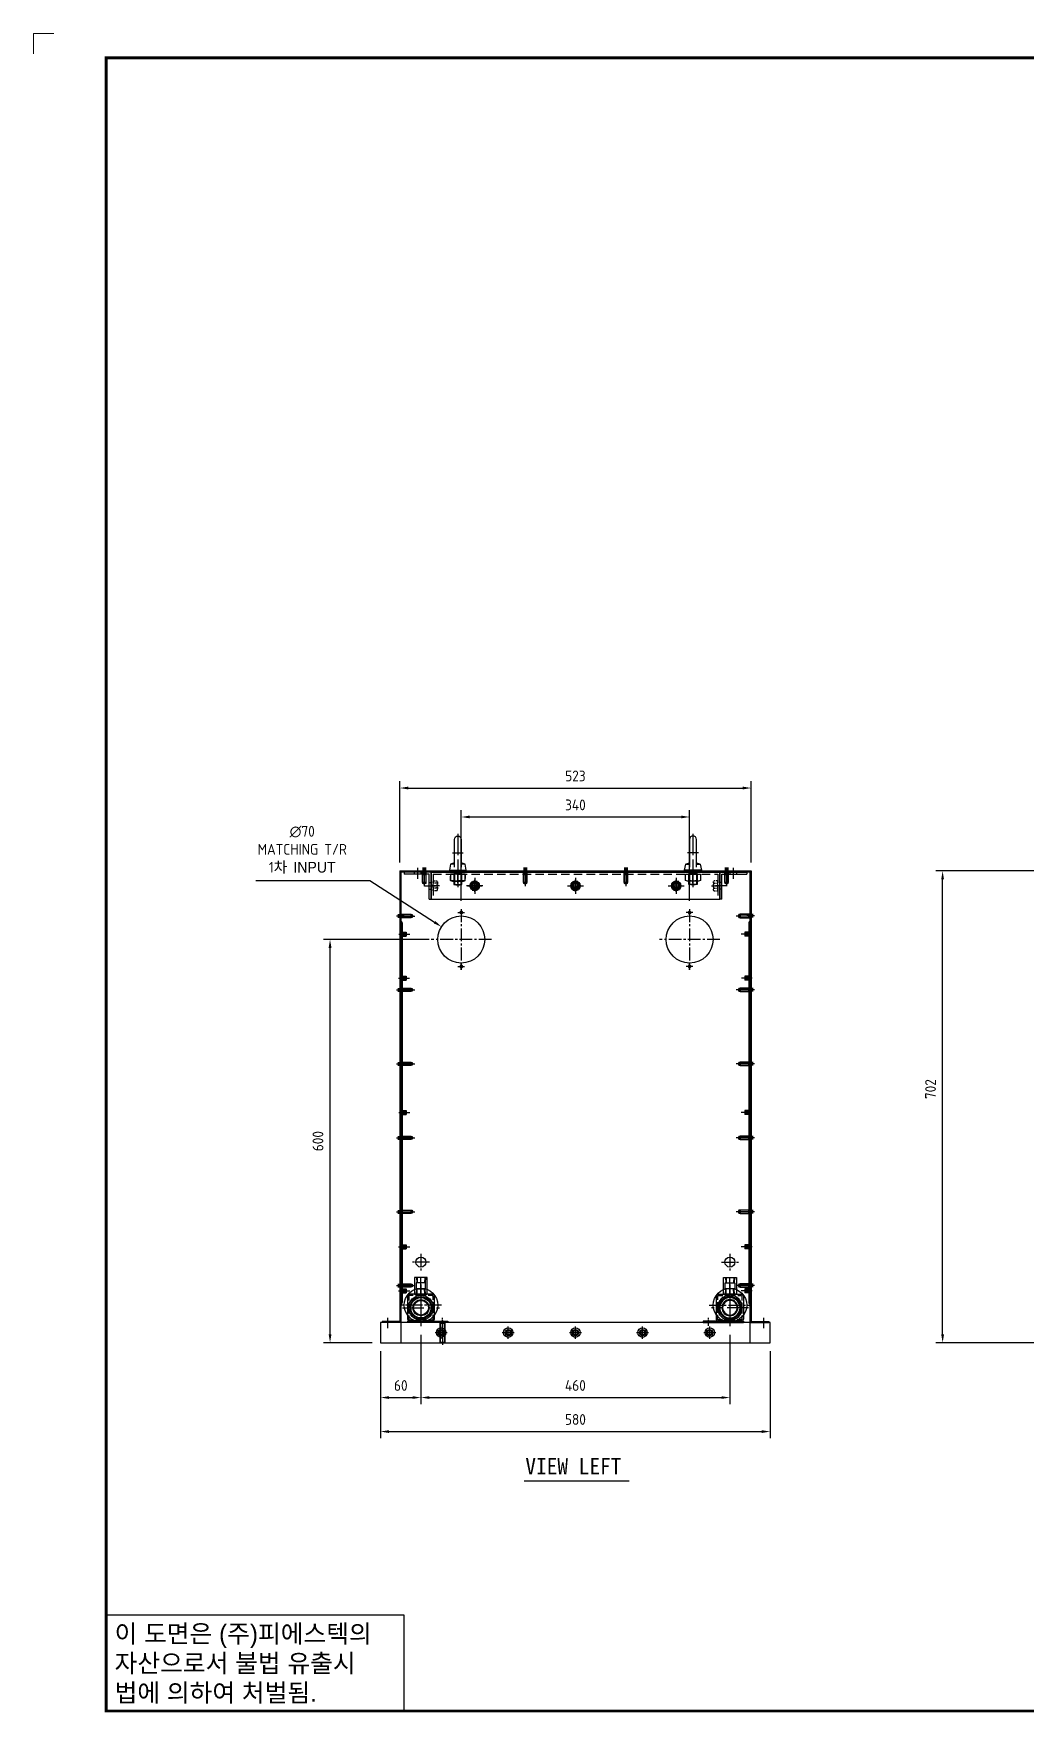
# Model space of a CAD drawing. Header units: millimetres. Extents: x 282 to 14566, y -4134 to 5341.
# Drawn here: x 1923 to 3400, y 2843 to 5341 of the extents above; entities that cross this region are included whole.
import ezdxf
from ezdxf.enums import TextEntityAlignment as Align

# ---------------------------------------------------------------- set-up
doc = ezdxf.new("R2010")
doc.units = ezdxf.units.MM
for name, pattern in [('CENTER', [50.8, 31.75, -6.35, 6.35, -6.35]), ('CENTER1', [10, 7, -1, 1, -1]), ('CENTER2', [28.575, 19.05, -3.175, 3.175, -3.175]), ('HIDDEN', [9.525, 6.35, -3.175]), ('HIDDEN2', [4.7625, 3.175, -1.5875]), ('HIDDENX2', [19.05, 12.7, -6.35])]:
    doc.linetypes.add(name, pattern=pattern)
for name, color, linetype in [('CEN', 1, 'CENTER'), ('CENTER', 1, 'CENTER'), ('FORMAT-1', 7, 'Continuous'), ('THIN', 3, 'Continuous')]:
    doc.layers.add(name, color=color, linetype=linetype)
doc.styles.add('h1', font='')
doc.styles.add('HAN', font='')
doc.styles.get("Standard").update_dxf_attribs({"font": 'ISOCP.SHX', "bigfont": 'WHGTXT.SHX'})
doc.styles.get('h1').set_extended_font_data('New Gulim')
doc.styles.get('HAN').set_extended_font_data('GulimChe')
doc.dimstyles.new('PS-5', dxfattribs={"dimscale": 5, "dimtxt": 3.2, "dimasz": 2.5, "dimexe": 2, "dimexo": 2.5, "dimgap": 2, "dimtad": 1, "dimtoh": 1, "dimrnd": 0.05, "dimzin": 12, "dimdsep": 46, "dimtxsty": 'Standard', "dimcen": 0, "dimclrt": 2, "dimazin": 3, "dimtfac": 1, "dimtofl": 0, "dimtmove": 0, "dimatfit": 3, "dimfxl": 0, "dimtolj": 1, "dimtzin": 0, "dimarcsym": 0})

# ---------------------------------------------------------------- blocks, each defined once
blk = doc.blocks.new('*D338')
at = {"color": 0, "lineweight": -2, "ltscale": 10}
for p, q in [((3503.1, 4094.6), (3266.3, 4094.6)), ((3276.3, 3405.1), (3276.3, 4082.1)), ((3502.1, 3392.6), (3266.3, 3392.6))]:
    blk.add_line(p, q, dxfattribs=at)
at = {"color": 0, "ltscale": 10}
for points in [[(3274.2, 4082.1), (3278.4, 4082.1), (3276.3, 4094.6)], [(3274.2, 3405.1), (3278.4, 3405.1), (3276.3, 3392.6)]]:
    blk.add_solid(points, dxfattribs=at)
at = {"layer": 'DEFPOINTS', "color": 0, "ltscale": 10}
for p in [(3276.3, 4094.6), (3515.6, 4094.6), (3514.6, 3392.6)]:
    blk.add_point(p, dxfattribs=at)
at = {"color": 2, "ltscale": 10, "insert": (3258.3, 3770), "char_height": 16, "attachment_point": 5, "rotation": 90}
blk.add_mtext('\\A1;702', dxfattribs=at)
blk = doc.blocks.new('*D339')
at = {"color": 0, "lineweight": -2, "ltscale": 10}
for p, q in [((2499.6, 3404.6), (2499.6, 3301)), ((2439.6, 3380.1), (2439.6, 3301)), ((2452.1, 3311), (2487.1, 3311))]:
    blk.add_line(p, q, dxfattribs=at)
at = {"color": 0, "ltscale": 10}
for points in [[(2452.1, 3313.1), (2452.1, 3309), (2439.6, 3311)], [(2487.1, 3313.1), (2487.1, 3309), (2499.6, 3311)]]:
    blk.add_solid(points, dxfattribs=at)
at = {"layer": 'DEFPOINTS', "color": 0, "ltscale": 10}
for p in [(2499.6, 3417.1), (2439.6, 3392.6), (2499.6, 3311)]:
    blk.add_point(p, dxfattribs=at)
at = {"color": 2, "ltscale": 10, "insert": (2469.6, 3329), "char_height": 16, "attachment_point": 5}
blk.add_mtext('\\A1;60', dxfattribs=at)
blk = doc.blocks.new('*D340')
at = {"color": 0, "lineweight": -2, "ltscale": 10}
for p, q in [((2499.6, 3404.6), (2499.6, 3301)), ((2959.6, 3404.6), (2959.6, 3301)), ((2512.1, 3311), (2947.1, 3311))]:
    blk.add_line(p, q, dxfattribs=at)
at = {"color": 0, "ltscale": 10}
for points in [[(2512.1, 3313.1), (2512.1, 3309), (2499.6, 3311)], [(2947.1, 3313.1), (2947.1, 3309), (2959.6, 3311)]]:
    blk.add_solid(points, dxfattribs=at)
at = {"layer": 'DEFPOINTS', "color": 0, "ltscale": 10}
for p in [(2499.6, 3417.1), (2959.6, 3417.1), (2959.6, 3311)]:
    blk.add_point(p, dxfattribs=at)
at = {"color": 2, "ltscale": 10, "insert": (2729.6, 3329), "char_height": 16, "attachment_point": 5}
blk.add_mtext('\\A1;460', dxfattribs=at)
blk = doc.blocks.new('*D341')
at = {"color": 0, "lineweight": -2, "ltscale": 10}
for p, q in [((2512.1, 3992.6), (2354.3, 3992.6)), ((2364.3, 3405.1), (2364.3, 3980.1)), ((2427.1, 3392.6), (2354.3, 3392.6))]:
    blk.add_line(p, q, dxfattribs=at)
at = {"color": 0, "ltscale": 10}
for points in [[(2362.2, 3980.1), (2366.4, 3980.1), (2364.3, 3992.6)], [(2362.2, 3405.1), (2366.4, 3405.1), (2364.3, 3392.6)]]:
    blk.add_solid(points, dxfattribs=at)
at = {"layer": 'DEFPOINTS', "color": 0, "ltscale": 10}
for p in [(2364.3, 3992.6), (2524.6, 3992.6), (2439.6, 3392.6)]:
    blk.add_point(p, dxfattribs=at)
at = {"color": 2, "ltscale": 10, "insert": (2346.3, 3692.6), "char_height": 16, "attachment_point": 5, "rotation": 90}
blk.add_mtext('\\A1;600', dxfattribs=at)
blk = doc.blocks.new('*D342')
at = {"color": 0, "lineweight": -2, "ltscale": 10}
for p, q in [((2559.6, 4050.1), (2559.6, 4184.9)), ((2572.1, 4174.9), (2887.1, 4174.9)), ((2899.6, 4050.1), (2899.6, 4184.9))]:
    blk.add_line(p, q, dxfattribs=at)
at = {"color": 0, "ltscale": 10}
for points in [[(2572.1, 4177), (2572.1, 4172.9), (2559.6, 4174.9)], [(2887.1, 4177), (2887.1, 4172.9), (2899.6, 4174.9)]]:
    blk.add_solid(points, dxfattribs=at)
at = {"layer": 'DEFPOINTS', "color": 0, "ltscale": 10}
for p in [(2899.6, 4174.9), (2559.6, 4037.6), (2899.6, 4037.6)]:
    blk.add_point(p, dxfattribs=at)
at = {"color": 2, "ltscale": 10, "insert": (2729.6, 4192.9), "char_height": 16, "attachment_point": 5}
blk.add_mtext('\\A1;340', dxfattribs=at)
blk = doc.blocks.new('*D343')
at = {"color": 0, "lineweight": -2, "ltscale": 10}
for p, q in [((2468.1, 4107.1), (2468.1, 4228)), ((2991.1, 4107.1), (2991.1, 4228)), ((2480.6, 4218), (2978.6, 4218))]:
    blk.add_line(p, q, dxfattribs=at)
at = {"color": 0, "ltscale": 10}
for points in [[(2480.6, 4220.1), (2480.6, 4215.9), (2468.1, 4218)], [(2978.6, 4220.1), (2978.6, 4215.9), (2991.1, 4218)]]:
    blk.add_solid(points, dxfattribs=at)
at = {"layer": 'DEFPOINTS', "color": 0, "ltscale": 10}
for p in [(2991.1, 4218), (2468.1, 4094.6), (2991.1, 4094.6)]:
    blk.add_point(p, dxfattribs=at)
at = {"color": 2, "ltscale": 10, "insert": (2729.6, 4236), "char_height": 16, "attachment_point": 5}
blk.add_mtext('\\A1;523', dxfattribs=at)
blk = doc.blocks.new('*D344')
at = {"color": 0, "lineweight": -2, "ltscale": 10}
for p, q in [((2253.7, 4080.4), (2423.6, 4080.4)), ((2423.6, 4080.4), (2519.7, 4018.4))]:
    blk.add_line(p, q, dxfattribs=at)
at = {"color": 0, "ltscale": 10}
blk.add_solid([(2520.9, 4020.1), (2518.6, 4016.6), (2530.2, 4011.6)], dxfattribs=at)
at = {"layer": 'DEFPOINTS', "color": 0, "ltscale": 10}
for p in [(2530.2, 4011.6), (2589.1, 3973.6)]:
    blk.add_point(p, dxfattribs=at)
at = {"color": 2, "ltscale": 10, "insert": (2322.9, 4126), "char_height": 16, "attachment_point": 5}
blk.add_mtext('\\A1;∅70\\PMATCHING T/R\\P1{\\fGulim|b0|i0|c129|p50;차} {\\fGulim|b0|i0|c129|p50;INPUT}', dxfattribs=at)
blk = doc.blocks.new('*D345')
at = {"color": 0, "lineweight": -2, "ltscale": 10}
for p, q in [((2439.6, 3380.1), (2439.6, 3250.4)), ((3019.6, 3380.1), (3019.6, 3250.4)), ((2452.1, 3260.4), (3007.1, 3260.4))]:
    blk.add_line(p, q, dxfattribs=at)
at = {"color": 0, "ltscale": 10}
for points in [[(2452.1, 3262.5), (2452.1, 3258.3), (2439.6, 3260.4)], [(3007.1, 3262.5), (3007.1, 3258.3), (3019.6, 3260.4)]]:
    blk.add_solid(points, dxfattribs=at)
at = {"layer": 'DEFPOINTS', "color": 0, "ltscale": 10}
for p in [(2439.6, 3392.6), (3019.6, 3392.6), (3019.6, 3260.4)]:
    blk.add_point(p, dxfattribs=at)
at = {"color": 2, "ltscale": 10, "insert": (2729.6, 3278.4), "char_height": 16, "attachment_point": 5}
blk.add_mtext('\\A1;580', dxfattribs=at)
blk = doc.blocks.new('t2')
for p, q in [((0, 23.82), (73.88, 23.82)), ((0, 23.82), (0, 0)), ((73.88, 23.82), (73.88, 0)), ((0, 0), (73.88, 0))]:
    blk.add_line(p, q)
at = {"color": 1, "style": 'h1'}
for s, p in [('이 도면은 (주)피에스텍의', (2.1, 16.94)), ('자산으로서 불법 유출시', (2.1, 9.61)), ('법에 의하여 처벌됨.', (2.1, 2.28))]:
    blk.add_text(s, height=4.5, dxfattribs=at).set_placement(p)
blk = doc.blocks.new('format-2')
at = {"color": 3, "lineweight": 9}
for p in [(5, 422), (0, 417)]:
    blk.add_line(p, (0, 422), dxfattribs=at)
at = {"layer": 'FORMAT-1', "color": 7, "const_width": 0.7}
blk.add_lwpolyline([(18, 6), (18, 416), (603, 416), (603, 6)], close=True, dxfattribs=at)
blk.add_blockref('t2', (18, 6))
at = {"style": 'HAN'}
for tag, height, p in [('MODEL-NAME', 3, (574.6, 32.53)), ('SCALE', 2.7, (509.31, 27.29)), ('PART-NAME', 3, (574.6, 27.29)), ('DRA-BY', 3, (449.22, 20.44)), ('CH-BY', 3, (465.71, 20.44)), ('APP-BY', 3, (482.2, 20.44)), ('PART-NO', 3, (574.6, 22.01)), ('DRA-DATE', 2.5, (449.22, 8.48)), ('CH-DATE', 2.5, (465.71, 8.48)), ('APP-DATE', 2.5, (482.2, 8.48)), ('관련업체명', 3, (524.09, 10.29))]:
    blk.add_attdef(tag, text='', height=height, dxfattribs=at).set_placement(p, align=Align.MIDDLE_CENTER)
blk = doc.blocks.new('A$C592426ED')
at = {"color": 251, "linetype": 'HIDDEN', "ltscale": 10}
for points in [[(-4.9, 20), (-5.6, 19.3), (-12.2, 19.3), (-12.9, 20)], [(-12.2, -9.3), (-12.2, 19.3)], [(-5.6, 19.3), (-5.6, -9.3)], [(-4.9, -10), (-5.6, -9.3), (-12.2, -9.3), (-12.9, -10)]]:
    blk.add_lwpolyline(points, dxfattribs=at)
at = {"layer": 'CENTER', "color": 251, "ltscale": 10}
blk.add_line((-8.9, 23), (-8.9, -13), dxfattribs=at)
at = {"layer": 'THIN', "color": 251, "linetype": 'HIDDEN', "ltscale": 10}
for points in [[(-12.9, -10), (-12.9, 20)], [(-4.9, 20), (-4.9, -10)]]:
    blk.add_lwpolyline(points, dxfattribs=at)
blk = doc.blocks.new('RTWESRDFQEW')
at = {"color": 1, "linetype": 'CENTER', "ltscale": 3}
blk.add_line((38004.4, -17839.8), (38020.9, -17839.8), dxfattribs=at)
for p, q in [((38009.7, -17836.8), (38009.7, -17842.8)), ((38009.7, -17836.8), (38009.7, -17842.8)), ((38009.7, -17836.8), (38015.7, -17836.8)), ((38009.7, -17837.8), (38015.7, -17837.8)), ((38009.7, -17839.8), (38015.7, -17839.8)), ((38009.7, -17841.8), (38015.7, -17841.8)), ((38009.7, -17842.8), (38015.7, -17842.8)), ((38015.7, -17836.8), (38015.7, -17842.8))]:
    blk.add_line(p, q)
blk = doc.blocks.new('A$C37BB0AE8')
at = {"ltscale": 10}
h = blk.add_hatch(color=256, dxfattribs=at)
h.dxf.hatch_style = 1
h.paths.add_polyline_path([(-540, 597, -0.414214), (-538, 595), (-540, 595)])
h = blk.add_hatch(color=256, dxfattribs=at)
h.dxf.hatch_style = 1
h.paths.add_polyline_path([(-20, 597, 0.414214), (-22, 595), (-20, 595)])
h = blk.add_hatch(color=256, dxfattribs=at)
h.dxf.hatch_style = 1
h.paths.add_polyline_path([(-540, 28, 0.414214), (-538, 30), (-540, 30)])
h = blk.add_hatch(color=256, dxfattribs=at)
h.dxf.hatch_style = 1
h.paths.add_polyline_path([(-20, 28, -0.414214), (-22, 30), (-20, 30)])
at = {"color": 1, "linetype": 'CENTER', "ltscale": 3}
for p, q in [((-507, 677), (-507, 665.5)), ((-505, 677), (-505, 665.5)), ((-503, 677), (-503, 665.5)), ((-455, 685.2), (-455, 657.3)), ((-357, 677), (-357, 665.5)), ((-355, 677), (-355, 665.5)), ((-353, 677), (-353, 665.5)), ((-207, 677), (-207, 665.5)), ((-205, 677), (-205, 665.5)), ((-203, 677), (-203, 665.5)), ((-105, 685.2), (-105, 657.3)), ((-57, 677), (-57, 665.5)), ((-55, 677), (-55, 665.5)), ((-53, 677), (-53, 665.5)), ((-546.5, 605), (-535, 605)), ((-544.5, 607), (-537, 607)), ((-544.5, 603), (-537, 603)), ((-13.5, 605), (-25, 605)), ((-15.5, 607), (-23, 607)), ((-15.5, 603), (-23, 603)), ((-542.7, 578), (-526.8, 578)), ((-17.3, 578), (-33.2, 578)), ((-543.2, 512.5), (-527.3, 512.5)), ((-16.8, 512.5), (-32.7, 512.5)), ((-546.5, 495), (-535, 495)), ((-544.5, 497), (-537, 497)), ((-544.5, 493), (-537, 493)), ((-13.5, 495), (-25, 495)), ((-15.5, 497), (-23, 497)), ((-15.5, 493), (-23, 493)), ((-546.5, 385), (-535, 385)), ((-544.5, 387), (-537, 387)), ((-544.5, 383), (-537, 383)), ((-13.5, 385), (-25, 385)), ((-15.5, 387), (-23, 387)), ((-15.5, 383), (-23, 383)), ((-542.7, 312.5), (-526.8, 312.5)), ((-17.3, 312.5), (-33.2, 312.5)), ((-546.5, 275), (-535, 275)), ((-544.5, 277), (-537, 277)), ((-13.5, 275), (-25, 275)), ((-15.5, 277), (-23, 277)), ((-544.5, 273), (-537, 273)), ((-15.5, 273), (-23, 273)), ((-546.5, 165), (-535, 165)), ((-544.5, 167), (-537, 167)), ((-544.5, 163), (-537, 163)), ((-13.5, 165), (-25, 165)), ((-15.5, 167), (-23, 167)), ((-15.5, 163), (-23, 163)), ((-543.2, 112.5), (-526.8, 112.5)), ((-16.8, 112.5), (-33.2, 112.5)), ((-546.5, 55), (-535, 55)), ((-544.5, 57), (-537, 57)), ((-544.5, 53), (-537, 53)), ((-13.5, 55), (-25, 55)), ((-15.5, 57), (-23, 57)), ((-15.5, 53), (-23, 53)), ((-560, 7.2), (-560, -8.3)), ((0, 7.2), (0, -8.3))]:
    blk.add_line(p, q, dxfattribs=at)
at = {"color": 3}
for p, q in [((-541.5, 672), (-18.5, 672)), ((-541.5, 672), (-541.5, 1.5)), ((-540, 670.5), (-20, 670.5)), ((-540, 670.5), (-540, 0)), ((-20, 670.5), (-20, 0)), ((-18.5, 672), (-18.5, 1.5)), ((-540, 595), (-538, 595)), ((-538, 595), (-538, 30)), ((-20, 595), (-22, 595)), ((-22, 595), (-22, 30)), ((-568, 1.5), (-568, 0)), ((-541.5, 1.5), (-568, 1.5)), ((-540, 0), (-568, 0)), ((-541.5, 1.5), (-540, 1.5)), ((-18.5, 1.5), (-20, 1.5)), ((-20, 0), (8, 0)), ((-18.5, 1.5), (8, 1.5)), ((8, 1.5), (8, 0))]:
    blk.add_line(p, q, dxfattribs=at)
at = {"color": 2, "linetype": 'HIDDENX2'}
for p, q in [((-510, 672), (-510, 670.5)), ((-500, 672), (-500, 670.5)), ((-360, 672), (-360, 670.5)), ((-350, 672), (-350, 670.5)), ((-210, 672), (-210, 670.5)), ((-200, 672), (-200, 670.5)), ((-60, 672), (-60, 670.5)), ((-50, 672), (-50, 670.5))]:
    blk.add_line(p, q, dxfattribs=at)
at = {"color": 2, "linetype": 'HIDDEN', "ltscale": 10}
for p, q in [((-540, 600), (-541.5, 600)), ((-20, 600), (-18.5, 600)), ((-541.5, 573), (-540, 573)), ((-18.5, 573), (-20, 573)), ((-540, 500), (-541.5, 500)), ((-20, 500), (-18.5, 500)), ((-540, 490), (-541.5, 490)), ((-20, 490), (-18.5, 490)), ((-540, 390), (-541.5, 390)), ((-540, 380), (-541.5, 380)), ((-20, 390), (-18.5, 390)), ((-20, 380), (-18.5, 380)), ((-540, 280), (-541.5, 280)), ((-20, 280), (-18.5, 280)), ((-540, 270), (-541.5, 270)), ((-20, 270), (-18.5, 270)), ((-540, 170), (-541.5, 170)), ((-540, 160), (-541.5, 160)), ((-20, 170), (-18.5, 170)), ((-20, 160), (-18.5, 160)), ((-540, 60), (-541.5, 60)), ((-540, 50), (-541.5, 50)), ((-540, 54), (-538, 54)), ((-20, 54), (-22, 54)), ((-20, 60), (-18.5, 60)), ((-20, 50), (-18.5, 50))]:
    blk.add_line(p, q, dxfattribs=at)
for p, q in [((-538, 581), (-532, 581)), ((-538, 580), (-532, 580)), ((-538, 576), (-532, 576)), ((-538, 575), (-532, 575)), ((-532, 581), (-532, 575)), ((-28, 581), (-28, 575)), ((-22, 581), (-28, 581)), ((-22, 580), (-28, 580)), ((-22, 576), (-28, 576)), ((-22, 575), (-28, 575)), ((-538, 515.5), (-532, 515.5)), ((-538, 514.5), (-532, 514.5)), ((-538, 512.5), (-532, 512.5)), ((-538, 510.5), (-532, 510.5)), ((-538, 509.5), (-532, 509.5)), ((-532, 515.5), (-532, 509.5)), ((-28, 515.5), (-28, 509.5)), ((-22, 515.5), (-28, 515.5)), ((-22, 514.5), (-28, 514.5)), ((-22, 512.5), (-28, 512.5)), ((-22, 510.5), (-28, 510.5)), ((-22, 509.5), (-28, 509.5)), ((-538, 315.5), (-538, 309.5)), ((-538, 315.5), (-532, 315.5)), ((-538, 314.5), (-532, 314.5)), ((-538, 312.5), (-532, 312.5)), ((-538, 310.5), (-532, 310.5)), ((-538, 309.5), (-532, 309.5)), ((-532, 315.5), (-532, 309.5)), ((-28, 315.5), (-28, 309.5)), ((-22, 315.5), (-28, 315.5)), ((-22, 314.5), (-28, 314.5)), ((-22, 312.5), (-28, 312.5)), ((-22, 310.5), (-28, 310.5)), ((-22, 309.5), (-28, 309.5)), ((-22, 315.5), (-22, 309.5)), ((-538, 115.5), (-538, 109.5)), ((-538, 115.5), (-532, 115.5)), ((-538, 114.5), (-532, 114.5)), ((-538, 112.5), (-532, 112.5)), ((-538, 110.5), (-532, 110.5)), ((-538, 109.5), (-532, 109.5)), ((-532, 115.5), (-532, 109.5)), ((-28, 115.5), (-28, 109.5)), ((-22, 115.5), (-28, 115.5)), ((-22, 114.5), (-28, 114.5)), ((-22, 112.5), (-28, 112.5)), ((-22, 110.5), (-28, 110.5)), ((-22, 109.5), (-28, 109.5)), ((-22, 115.5), (-22, 109.5))]:
    blk.add_line(p, q)
at = {"ltscale": 10}
for centre, start, end in [((-540, 595), 0, 90), ((-20, 595), 90, 180), ((-540, 30), 270, 0), ((-20, 30), 180, 270)]:
    blk.add_arc(centre, 2, start, end, dxfattribs=at)
blk.add_blockref('RTWESRDFQEW', (-38547.7, 17886.8))
at = {"xscale": -1}
blk.add_blockref('RTWESRDFQEW', (37987.7, 17886.8), dxfattribs=at)
blk = doc.blocks.new('A$C70B63D41')
at = {"color": 1, "linetype": 'CENTER', "ltscale": 3}
for p, q in [((-20, 26.5), (-20, 10.5)), ((-9.5, 0), (6.5, 0))]:
    blk.add_line(p, q, dxfattribs=at)
at = {"color": 3}
for p, q in [((-40, 20), (-40, 17)), ((0, 20), (-40, 20)), ((-3, 17), (-40, 17)), ((-3, -20), (-3, 17)), ((0, -20), (0, 20)), ((-3, -20), (0, -20))]:
    blk.add_line(p, q, dxfattribs=at)
at = {"color": 2, "linetype": 'HIDDENX2', "ltscale": 3}
for p, q in [((-25, 20), (-25, 17)), ((-15, 20), (-15, 17)), ((-3, 5), (0, 5)), ((-3, -5), (0, -5))]:
    blk.add_line(p, q, dxfattribs=at)
blk = doc.blocks.new('AE4RTVSREY5R6TY')
at = {"color": 2, "linetype": 'HIDDENX2', "ltscale": 0.2}
blk.add_lwpolyline([(-7353.8, 5218.5), (-7346.2, 5218.5), (-7342.5, 5225), (-7346.2, 5231.5), (-7353.8, 5231.5), (-7357.5, 5225), (-7353.8, 5218.5)], dxfattribs=at)
blk.add_circle((-7350, 5225), 6.5, dxfattribs=at)
blk.add_circle((-7350, 5225), 3.32)
at = {"layer": 'CENTER'}
for p, q in [((-7360.5, 5225), (-7339.5, 5225)), ((-7350, 5234.5), (-7350, 5215.5))]:
    blk.add_line(p, q, dxfattribs=at)
at = {"layer": 'THIN'}
blk.add_arc((-7350, 5225), 4, 255, 165, dxfattribs=at)
blk = doc.blocks.new('A4TCES5YTRTY')
at = {"color": 2, "linetype": 'HIDDENX2', "ltscale": 0.2}
for p, q in [((-7334.7, 5174.2), (-7340.6, 5174.2)), ((-7334.1, 5176), (-7334.1, 5164.8)), ((-7334.7, 5166.7), (-7340.6, 5166.7))]:
    blk.add_line(p, q, dxfattribs=at)
blk.add_lwpolyline([(-7340.6, 5177.9), (-7334.7, 5177.9, -0.309401), (-7334.7, 5174.2, -0.154701), (-7334.7, 5166.7, -0.309401), (-7334.7, 5162.9), (-7340.6, 5162.9), (-7340.6, 5177.9)], format="xyb", dxfattribs=at)
at = {"layer": 'CENTER'}
blk.add_line((-7331.1, 5170.4), (-7343.6, 5170.4), dxfattribs=at)
blk = doc.blocks.new('A4ET45EYTRD6Y')
at = {"color": 2, "linetype": 'HIDDENX2', "ltscale": 0.5}
for p, q in [((-7455.8, 5230.5), (-7439.4, 5230.5)), ((-7453.1, 5231.4), (-7453.1, 5240.5)), ((-7442.1, 5231.4), (-7442.1, 5240.5))]:
    blk.add_line(p, q, dxfattribs=at)
blk.add_lwpolyline([(-7458.6, 5240.5), (-7458.6, 5231.4, 0.309401), (-7453.1, 5231.4, 0.154701), (-7442.1, 5231.4, 0.309401), (-7436.6, 5231.4), (-7436.6, 5240.5), (-7458.6, 5240.5)], format="xyb", dxfattribs=at)
at = {"layer": 'CENTER'}
blk.add_line((-7447.6, 5227.5), (-7447.6, 5243.5), dxfattribs=at)
blk = doc.blocks.new('w45by 5byv56')
for p, q in [((78954.6, 6651.1), (78971, 6651.1)), ((78957.3, 6651.9), (78957.3, 6661.1)), ((78968.3, 6651.9), (78968.3, 6661.1))]:
    blk.add_line(p, q)
blk.add_lwpolyline([(78951.8, 6661.1), (78951.8, 6651.9, 0.309401), (78957.3, 6651.9, 0.154701), (78968.3, 6651.9, 0.309401), (78973.8, 6651.9), (78973.8, 6661.1), (78951.8, 6661.1)], format="xyb")
at = {"layer": 'CENTER'}
blk.add_line((78962.8, 6648.1), (78962.8, 6664.1), dxfattribs=at)
blk = doc.blocks.new('AWW4ERTWE5TR5Y')
for p, q in [((-7394.5, 5258.1), (-7382.5, 5258.1)), ((-7393.2, 5263.1), (-7393.2, 5258.1)), ((-7383.8, 5263.1), (-7383.8, 5258.1)), ((-7394.5, 5242.1), (-7382.5, 5242.1))]:
    blk.add_line(p, q)
for points in [[(-7393.5, 5267.5), (-7393.5, 5309.1, -1), (-7383.5, 5309.1), (-7383.5, 5267.5)], [(-7394.5, 5258.1), (-7394.5, 5242.1, 0.157869), (-7382.5, 5242.1), (-7382.5, 5258.1)]]:
    blk.add_lwpolyline(points, format="xyb")
blk.add_lwpolyline([(-7393.5, 5272.1), (-7399.4, 5272.1), (-7401, 5263.1), (-7376, 5263.1), (-7377.6, 5272.1), (-7383.5, 5272.1)])
for start, end in [(99.3507, 110.7703), (69.2297, 80.6493)]:
    blk.add_arc((-7388.5, 5243.4), 30.8, start, end)
at = {"layer": 'CENTER'}
for p, q in [((-7388.5, 5317.1), (-7388.5, 5238.1)), ((-7396.5, 5289.1), (-7380.5, 5289.1))]:
    blk.add_line(p, q, dxfattribs=at)
at = {"layer": 'THIN'}
for p, q in [((-7393.6, 5258.1), (-7393.6, 5242.1)), ((-7383.5, 5258.1), (-7383.5, 5242.1))]:
    blk.add_line(p, q, dxfattribs=at)
blk = doc.blocks.new('A$C280F3819')
at = {"color": 3}
for p, q in [((-365, 20), (65, 20)), ((-365, 20), (-365, -20)), ((65, 20), (65, -20)), ((-365, -20), (65, -20))]:
    blk.add_line(p, q, dxfattribs=at)
at = {"color": 2, "linetype": 'HIDDENX2'}
for p, q in [((-362, 17), (62, 17)), ((-362, 17), (-362, -20)), ((62, 17), (62, -20))]:
    blk.add_line(p, q, dxfattribs=at)
at = {"color": 1, "linetype": 'CENTER', "ltscale": 3}
for p, q in [((-288, 0), (-312, 0)), ((-300, 12), (-300, -12)), ((-162, 0), (-138, 0)), ((-150, 12), (-150, -12)), ((-12, 0), (12, 0)), ((0, 12), (0, -12))]:
    blk.add_line(p, q, dxfattribs=at)
at = {"color": 3}
for centre in [(-300, 0), (-150, 0), (0, 0)]:
    blk.add_circle(centre, 5, dxfattribs=at)
at = {"layer": 'CENTER'}
blk.add_line((52.5, 0), (65, 0), dxfattribs=at)
for name, p in [('AWW4ERTWE5TR5Y', (7063.5, -5240.1)), ('A4TCES5YTRTY', (6978.6, -5170.4)), ('w45by 5byv56', (-79287.8, -6644.1)), ('AE4RTVSREY5R6TY', (7050, -5225)), ('AE4RTVSREY5R6TY', (7200, -5225)), ('AE4RTVSREY5R6TY', (7350, -5225))]:
    blk.add_blockref(name, p)
at = {"xscale": -1}
for name, p in [('AWW4ERTWE5TR5Y', (-7363.5, -5240.1)), ('A4ET45EYTRD6Y', (-7772.6, -5223.5)), ('w45by 5byv56', (78987.8, -6644.1)), ('A4TCES5YTRTY', (-7278.6, -5170.4))]:
    blk.add_blockref(name, p, dxfattribs=at)
blk = doc.blocks.new('rcw345trcw45t')
for p, q in [((53002.7, -14361), (52983.7, -14361)), ((52983.7, -14361), (52983.7, -14386)), ((52987.5, -14361), (52987.8, -14369)), ((52999, -14361), (52998.7, -14369)), ((53002.7, -14386), (53002.7, -14361)), ((52983.7, -14386), (53002.7, -14386)), ((52987.5, -14386), (52987.8, -14378)), ((52999, -14386), (52998.7, -14378))]:
    blk.add_line(p, q)
blk.add_lwpolyline([(52986.2, -14377.8, 0.414214), (52986.5, -14378), (53000, -14378, 0.414214), (53000.2, -14377.8), (53000.2, -14369.3, 0.414214), (53000, -14369), (52986.5, -14369, 0.414214), (52986.2, -14369.3)], format="xyb", close=True)
at = {"layer": 'CENTER'}
blk.add_lwpolyline([(52993.2, -14386), (52993.2, -14378), (52993.2, -14369), (52993.2, -14361)], dxfattribs=at)
at = {"layer": 'THIN'}
for p, q in [((52986.7, -14361), (52986.9, -14369)), ((52999.8, -14361), (52999.6, -14369)), ((52986.7, -14386), (52986.9, -14378)), ((52999.8, -14386), (52999.6, -14378))]:
    blk.add_line(p, q, dxfattribs=at)
blk = doc.blocks.new('ERGFDGD')
for p, q in [((14030.7, -633.6), (14090.7, -633.6)), ((14030.7, -633.6), (14030.7, -635.6)), ((14090.7, -635.6), (14030.7, -635.6)), ((14090.7, -633.6), (14090.7, -635.6))]:
    blk.add_line(p, q)
at = {"color": 1, "linetype": 'CENTER1'}
blk.add_line((14082.7, -640.6), (14082.7, -628.6), dxfattribs=at)
blk.add_lwpolyline([(14067.7, -593.6), (14033.7, -593.6, 0.414214), (14030.7, -596.6), (14030.7, -630.6, 0.414214), (14033.7, -633.6), (14067.7, -633.6, 0.414214), (14070.7, -630.6), (14070.7, -596.6, 0.414214)], format="xyb", close=True)
at = {"color": 2, "linetype": 'HIDDEN2', "ltscale": 2}
blk.add_lwpolyline([(14067.7, -595.6), (14033.7, -595.6, 0.414214), (14032.7, -596.6), (14032.7, -630.6, 0.414214), (14033.7, -631.6), (14067.7, -631.6, 0.414214), (14068.7, -630.6), (14068.7, -596.6, 0.414214)], format="xyb", close=True, dxfattribs=at)
for radius in [18.5, 16.6, 12, 11]:
    blk.add_circle((14050.7, -613.6), radius)
at = {"layer": 'CENTER'}
for p, q in [((14050.7, -586.1), (14050.7, -641.1)), ((14023.2, -613.6), (14078.2, -613.6))]:
    blk.add_line(p, q, dxfattribs=at)
at = {"layer": 'THIN'}
blk.add_circle((14050.7, -613.6), 15.1, dxfattribs=at)
blk.add_blockref('rcw345trcw45t', (-38942.6, 13792.4))
blk = doc.blocks.new('A$C50693D2F')
at = {"color": 0, "linetype": 'HIDDEN', "ltscale": 10}
for p, q in [((17.3, -6.1), (17.3, -11.1)), ((18.9, -6.5), (18.9, -10.6))]:
    blk.add_line(p, q, dxfattribs=at)
for points in [[(2.3, -6.1), (2.7, -6.5), (2.7, -10.6), (2.3, -11.1)], [(2.7, -6.5), (18.9, -6.5), (20.1, -8.6), (18.9, -10.6), (2.7, -10.6)]]:
    blk.add_lwpolyline(points, dxfattribs=at)
at = {"layer": 'CENTER', "ltscale": 10}
blk.add_line((-0.7, -8.6), (23.1, -8.6), dxfattribs=at)
at = {"layer": 'THIN', "color": 0, "linetype": 'HIDDEN', "ltscale": 10}
for points in [[(2.3, -6.1), (17.3, -6.1), (18, -6.5)], [(18, -10.6), (17.3, -11.1), (2.3, -11.1)]]:
    blk.add_lwpolyline(points, dxfattribs=at)

msp = doc.modelspace()

# ---------------------------------------------------------------- linework, layer by layer
at = {"color": 2}
for p, q in [((2989.643, 4092.621), (2469.643, 4092.621)), ((2469.643, 4092.621), (2469.643, 3392.621)), ((2989.643, 3392.621), (2989.643, 4092.621)), ((2469.643, 3392.621), (2989.643, 3392.621))]:
    msp.add_line(p, q, dxfattribs=at)
at = {"color": 1, "linetype": 'CENTER1'}
for p, q in [((2522.643, 3407.621), (2536.643, 3407.621)), ((2529.643, 3400.621), (2529.643, 3414.621)), ((2622.643, 3407.621), (2636.643, 3407.621)), ((2629.643, 3400.621), (2629.643, 3414.621)), ((2722.643, 3407.621), (2736.643, 3407.621)), ((2729.643, 3400.621), (2729.643, 3414.621)), ((2822.643, 3407.621), (2836.643, 3407.621)), ((2829.643, 3400.621), (2829.643, 3414.621)), ((2922.643, 3407.621), (2936.643, 3407.621)), ((2929.643, 3400.621), (2929.643, 3414.621))]:
    msp.add_line(p, q, dxfattribs=at)
msp.add_line((2653.43, 3187.166), (2809.842, 3187.166))
at = {"color": 2, "ltscale": 10}
msp.add_lwpolyline([(3019.643, 3392.621), (3019.643, 3422.621), (2439.643, 3422.621), (2439.643, 3392.621)], close=True, dxfattribs=at)
at = {"color": 2}
for centre, radius in [((2579.643, 4072.621), 7), ((2579.643, 4072.621), 4.5), ((2729.643, 4072.621), 7), ((2729.643, 4072.621), 4.5), ((2879.643, 4072.621), 7), ((2879.643, 4072.621), 4.5), ((2559.643, 3992.621), 35), ((2899.643, 3992.621), 35), ((2499.626, 3512.621), 7.5), ((2959.659, 3512.621), 7.5), ((2499.643, 3448.621), 25), ((2959.643, 3448.621), 25), ((2529.643, 3407.621), 7), ((2529.643, 3407.621), 4.5), ((2629.643, 3407.621), 7), ((2629.643, 3407.621), 4.5), ((2729.643, 3407.621), 7), ((2729.643, 3407.621), 4.5), ((2829.643, 3407.621), 7), ((2829.643, 3407.621), 4.5), ((2929.643, 3407.621), 7), ((2929.643, 3407.621), 4.5)]:
    msp.add_circle(centre, radius, dxfattribs=at)
for centre in [(2559.643, 4032.621), (2899.643, 4032.621), (2559.643, 3952.621), (2899.643, 3952.621)]:
    msp.add_circle(centre, 1.621)
at = {"ltscale": 10}
for centre in [(2529.643, 3407.621), (2629.643, 3407.621), (2729.643, 3407.621), (2829.643, 3407.621), (2929.643, 3407.621)]:
    msp.add_circle(centre, 3.323, dxfattribs=at)
at = {"layer": 'CEN', "linetype": 'CENTER2'}
for p, q in [((2559.643, 4037.621), (2559.643, 3947.621)), ((2899.643, 4037.621), (2899.643, 3947.621)), ((2604.643, 3992.621), (2514.643, 3992.621)), ((2944.643, 3992.621), (2854.643, 3992.621)), ((2499.626, 3525.121), (2499.626, 3500.121)), ((2959.659, 3525.121), (2959.659, 3500.121)), ((2512.126, 3512.621), (2487.126, 3512.621)), ((2947.159, 3512.621), (2972.159, 3512.621)), ((2499.643, 3479.419), (2499.643, 3417.823)), ((2959.643, 3479.419), (2959.643, 3417.823)), ((2530.44, 3448.621), (2468.845, 3448.621)), ((2928.845, 3448.621), (2990.44, 3448.621)), ((2520.643, 3407.621), (2538.643, 3407.621)), ((2529.643, 3398.621), (2529.643, 3416.621)), ((2620.643, 3407.621), (2638.643, 3407.621)), ((2629.643, 3398.621), (2629.643, 3416.621)), ((2720.643, 3407.621), (2738.643, 3407.621)), ((2729.643, 3398.621), (2729.643, 3416.621)), ((2820.643, 3407.621), (2838.643, 3407.621)), ((2829.643, 3398.621), (2829.643, 3416.621)), ((2920.643, 3407.621), (2938.643, 3407.621)), ((2929.643, 3398.621), (2929.643, 3416.621))]:
    msp.add_line(p, q, dxfattribs=at)
at = {"layer": 'CENTER'}
for p, q in [((2570.643, 4072.621), (2588.643, 4072.621)), ((2579.643, 4063.621), (2579.643, 4081.621)), ((2720.643, 4072.621), (2738.643, 4072.621)), ((2729.643, 4063.621), (2729.643, 4081.621)), ((2870.643, 4072.621), (2888.643, 4072.621)), ((2879.643, 4063.621), (2879.643, 4081.621)), ((2554.643, 4032.621), (2564.643, 4032.621)), ((2559.643, 4037.621), (2559.643, 4027.621)), ((2904.643, 4032.621), (2894.643, 4032.621)), ((2899.643, 4037.621), (2899.643, 4027.621)), ((2554.643, 3952.621), (2564.643, 3952.621)), ((2559.643, 3947.621), (2559.643, 3957.621)), ((2904.643, 3952.621), (2894.643, 3952.621)), ((2899.643, 3947.621), (2899.643, 3957.621))]:
    msp.add_line(p, q, dxfattribs=at)
at = {"layer": 'THIN'}
for centre, start, end in [((2559.643, 4032.621), 255, 165), ((2899.643, 4032.621), 15, 285), ((2559.643, 3952.621), 195, 105), ((2899.643, 3952.621), 75, 345)]:
    msp.add_arc(centre, 2, start, end, dxfattribs=at)
at = {"layer": 'THIN', "ltscale": 10}
for centre in [(2529.643, 3407.621), (2629.643, 3407.621), (2729.643, 3407.621), (2829.643, 3407.621), (2929.643, 3407.621)]:
    msp.add_arc(centre, 4, 345, 255, dxfattribs=at)

# ---------------------------------------------------------------- block references
at = {"xscale": 6, "yscale": 6, "zscale": 6}
msp.add_blockref('format-2', (1922.876, 2808.619), dxfattribs=at)
for name, p in [('A$C280F3819', (2879.643, 4072.621)), ('A$C37BB0AE8', (3009.643, 3422.621)), ('A$C70B63D41', (2514.643, 4072.621)), ('ERGFDGD', (-11551.016, 4058.269))]:
    msp.add_blockref(name, p)
at = {"xscale": -1}
for name, p in [('A$C70B63D41', (2944.643, 4072.621)), ('ERGFDGD', (17010.301, 4058.269))]:
    msp.add_blockref(name, p, dxfattribs=at)
at = {"ltscale": 10, "rotation": 270}
for p in [(2513.199, 4094.919), (2663.199, 4094.919), (2813.199, 4094.919), (2963.199, 4094.919)]:
    msp.add_blockref('A$C50693D2F', p, dxfattribs=at)
at = {"ltscale": 10}
for p in [(2467.345, 4036.177), (2467.345, 3926.177), (2467.345, 3816.177), (2467.345, 3706.177), (2467.345, 3596.177), (2467.345, 3486.177)]:
    msp.add_blockref('A$C50693D2F', p, dxfattribs=at)
at = {"ltscale": 10, "xscale": -1}
for name, p in [('A$C50693D2F', (2991.941, 4036.177)), ('A$C50693D2F', (2991.941, 3926.177)), ('A$C50693D2F', (2991.941, 3816.177)), ('A$C50693D2F', (2991.941, 3706.177)), ('A$C50693D2F', (2991.941, 3596.177)), ('A$C50693D2F', (2991.941, 3486.177)), ('A$C592426ED', (2522.745, 3402.616))]:
    msp.add_blockref(name, p, dxfattribs=at)

# ---------------------------------------------------------------- texts
at = {"color": 2, "style": 'HAN'}
msp.add_text('VIEW LEFT', height=24.576, dxfattribs=at).set_placement((2655.052, 3196.591))

# ---------------------------------------------------------------- dimensions: what is measured, and where the dimension line sits
at = {"ltscale": 10}
for base, p1, p2, picture, middle in [((2991.143, 4218.018), (2468.143, 4094.621), (2991.143, 4094.621), '*D343', (2729.643, 4236.019)), ((2899.643, 4174.942), (2559.643, 4037.621), (2899.643, 4037.621), '*D342', (2729.643, 4192.942)), ((2499.643, 3311.047), (2439.643, 3392.621), (2499.643, 3417.121), '*D339', (2469.643, 3329.047)), ((2959.643, 3311.047), (2499.643, 3417.121), (2959.643, 3417.121), '*D340', (2729.643, 3329.047)), ((3019.643, 3260.394), (2439.643, 3392.621), (3019.643, 3392.621), '*D345', (2729.643, 3278.394))]:
    dim = msp.add_linear_dim(base=base, p1=p1, p2=p2, dimstyle='PS-5', dxfattribs=at)
    dim.commit()
    dim.dimension.update_dxf_attribs({"geometry": picture, "text_midpoint": middle})
dim = msp.add_diameter_dim_2p(p1=(2589.051, 3973.643), p2=(2530.235, 4011.599), text='<>\\PMATCHING T/R\\P1{\\fGulim|b0|i0|c129|p50;차} {\\fGulim|b0|i0|c129|p50;INPUT}', dimstyle='PS-5', dxfattribs=at)
dim.commit()
dim.dimension.update_dxf_attribs({"geometry": '*D344', "text_midpoint": (2322.901, 4080.434), "dimtype": 163})
dim = msp.add_linear_dim(base=(3276.324, 4094.621), p1=(3514.643, 3392.621), p2=(3515.643, 4094.621), angle=90, dimstyle='PS-5', dxfattribs=at)
dim.commit()
dim.dimension.update_dxf_attribs({"geometry": '*D338', "text_midpoint": (3276.324, 3770.041), "dimtype": 160})
dim = msp.add_linear_dim(base=(2364.284, 3992.621), p1=(2439.643, 3392.621), p2=(2524.643, 3992.621), angle=90, dimstyle='PS-5', dxfattribs=at)
dim.commit()
dim.dimension.update_dxf_attribs({"geometry": '*D341', "text_midpoint": (2346.284, 3692.621)})

doc.saveas('drawing.dxf')
